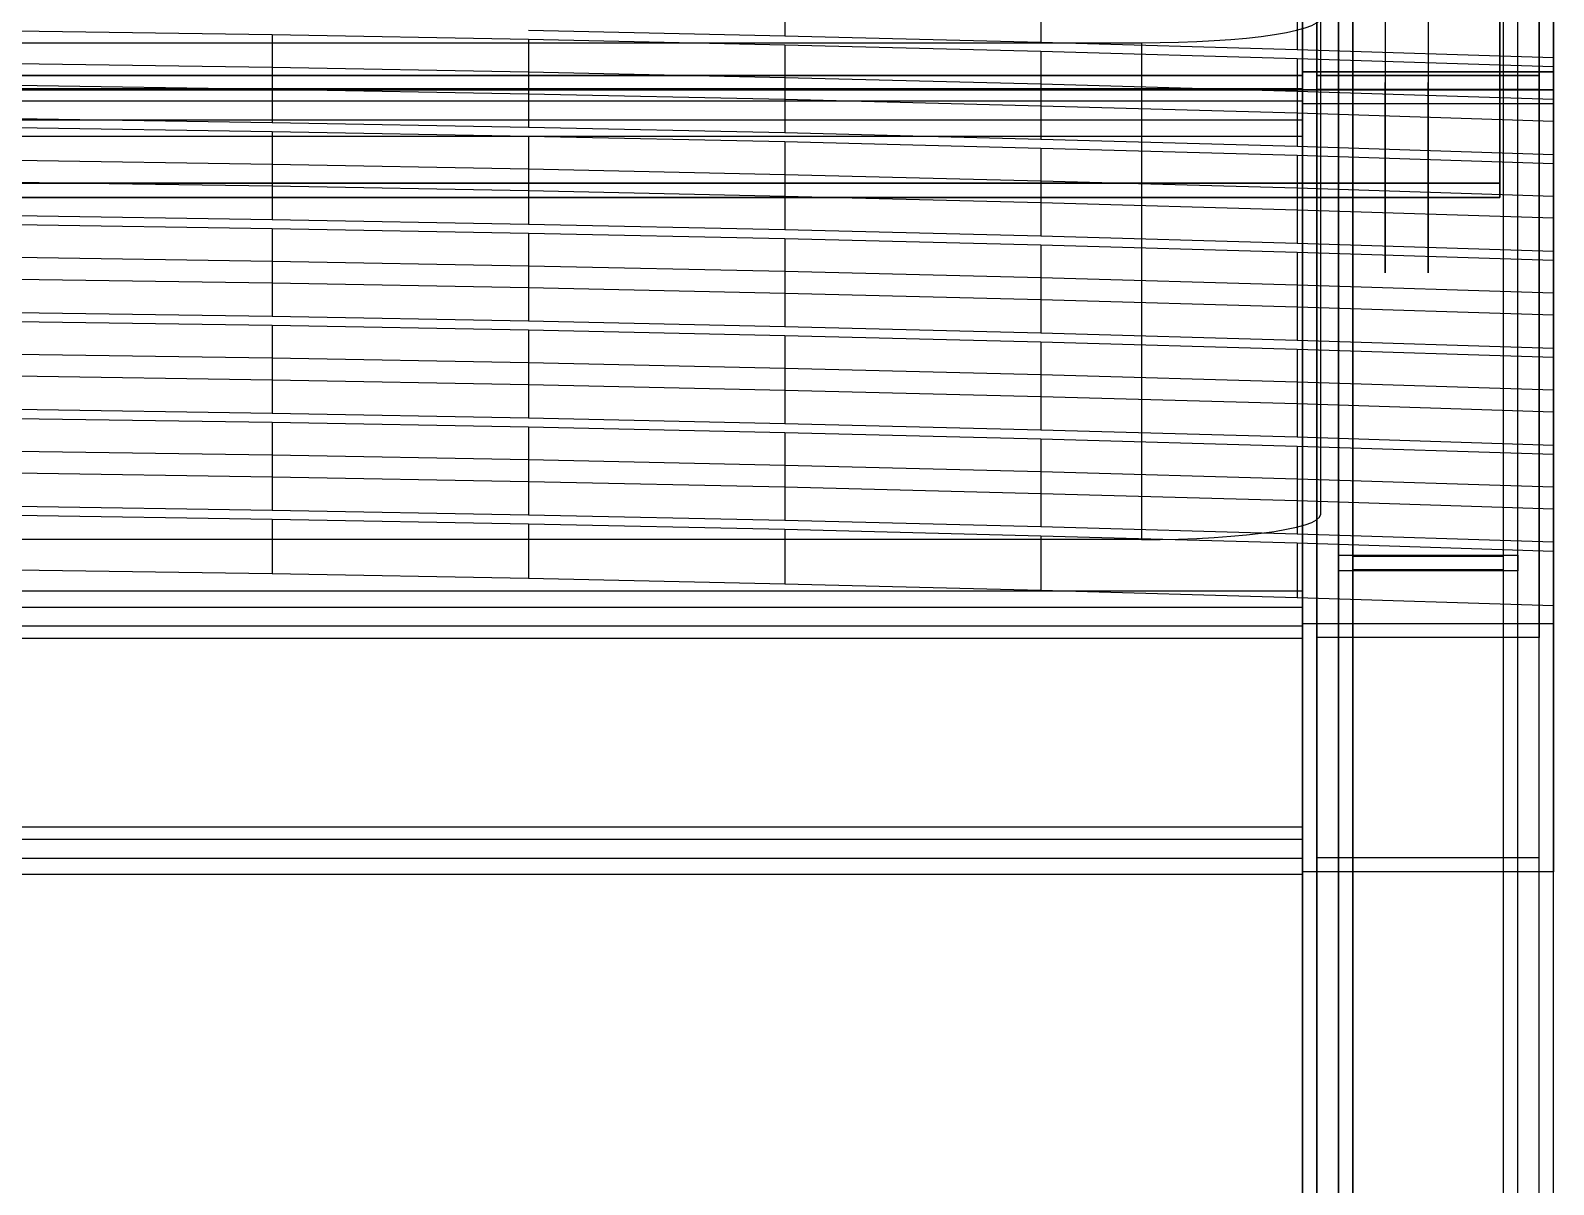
# Model space of a CAD drawing. Header units: millimetres. Extents: x -435 to 425, y 6 to 1155.
# Drawn here: x 145 to 357.5, y 249.8 to 410.8 of the extents above; entities that cross this region are included whole.
import ezdxf

# ---------------------------------------------------------------- set-up
doc = ezdxf.new("R2010")
doc.units = ezdxf.units.MM
for name, color, linetype in [('B401', 7, 'Continuous'), ('B411', 7, 'Continuous'), ('B50', 7, 'Continuous'), ('B51', 7, 'Continuous'), ('H001', 7, 'Continuous'), ('H011', 7, 'Continuous'), ('L011', 7, 'Continuous'), ('L020', 7, 'Continuous'), ('L021', 7, 'Continuous'), ('L1002', 7, 'Continuous'), ('L1003', 7, 'Continuous'), ('L1004', 7, 'Continuous'), ('L1005', 7, 'Continuous'), ('L1006', 7, 'Continuous'), ('L1007', 7, 'Continuous'), ('L200', 7, 'Continuous'), ('S011', 7, 'Continuous'), ('S020', 7, 'Continuous'), ('S021', 7, 'Continuous'), ('T01', 7, 'Continuous'), ('T11', 7, 'Continuous')]:
    doc.layers.add(name, color=color, linetype=linetype)

msp = doc.modelspace()

# ---------------------------------------------------------------- linework, layer by layer
at = {"layer": 'B401'}
for points in [[(322.5, 405), (322.5, 175)], [(322.5, 175), (322.5, 405)], [(322.5, 405), (322.5, 405)], [(357.5, 405), (322.5, 405)], [(322.5, 405), (357.5, 405)], [(324.5, 405), (324.5, 175)], [(355.5, 405), (324.5, 405)], [(324.5, 175), (324.5, 405)], [(324.5, 405), (355.5, 405)], [(324.5, 405), (324.5, 405)], [(355.5, 175), (355.5, 405)], [(355.5, 175), (355.5, 405)], [(355.5, 405), (355.5, 405)], [(357.5, 175), (357.5, 405)], [(357.5, 175), (357.5, 405)], [(357.5, 405), (357.5, 405)]]:
    msp.add_lwpolyline(points, dxfattribs=at)
at = {"layer": 'B411'}
for points in [[(322.5, 405), (322.5, 175)], [(322.5, 175), (322.5, 405)], [(322.5, 405), (322.5, 405)], [(357.5, 405), (322.5, 405)], [(322.5, 405), (357.5, 405)], [(324.5, 405), (324.5, 175)], [(355.5, 405), (324.5, 405)], [(324.5, 175), (324.5, 405)], [(324.5, 405), (355.5, 405)], [(324.5, 405), (324.5, 405)], [(355.5, 175), (355.5, 405)], [(355.5, 175), (355.5, 405)], [(355.5, 405), (355.5, 405)], [(357.5, 175), (357.5, 405)], [(357.5, 175), (357.5, 405)], [(357.5, 405), (357.5, 405)]]:
    msp.add_lwpolyline(points, dxfattribs=at)
at = {"layer": 'B50'}
for points in [[(350, 422.5), (350, 387.5)], [(350, 387.5), (350, 422.5)], [(350, 420.5), (350, 389.5)], [(350, 389.5), (350, 420.5)], [(-350, 389.5), (350, 389.5)], [(350, 389.5), (-350, 389.5)], [(350, 389.5), (350, 389.5)], [(350, 387.5), (-350, 387.5)], [(-350, 387.5), (350, 387.5)], [(350, 387.5), (350, 387.5)]]:
    msp.add_lwpolyline(points, dxfattribs=at)
at = {"layer": 'B51'}
for points in [[(350, 422.5), (350, 387.5)], [(350, 387.5), (350, 422.5)], [(350, 420.5), (350, 389.5)], [(350, 389.5), (350, 420.5)], [(-350, 389.5), (350, 389.5)], [(350, 389.5), (-350, 389.5)], [(350, 389.5), (350, 389.5)], [(350, 387.5), (-350, 387.5)], [(-350, 387.5), (350, 387.5)], [(350, 387.5), (350, 387.5)]]:
    msp.add_lwpolyline(points, dxfattribs=at)
at = {"layer": 'H001'}
for points in [[(334, 420), (334, 436.46), (334, 450.41), (334, 459.73), (334, 463), (334, 459.73), (334, 450.41), (334, 436.46), (334, 420), (334, 403.54), (334, 389.59), (334, 380.27), (334, 377), (334, 380.27), (334, 389.59), (334, 403.54)], [(340, 420), (340, 436.46), (340, 450.41), (340, 459.73), (340, 463), (340, 459.73), (340, 450.41), (340, 436.46), (340, 420), (340, 403.54), (340, 389.59), (340, 380.27), (340, 377), (340, 380.27), (340, 389.59), (340, 403.54)]]:
    msp.add_lwpolyline(points, dxfattribs=at)
at = {"layer": 'H011'}
for points in [[(334, 420), (334, 436.46), (334, 450.41), (334, 459.73), (334, 463), (334, 459.73), (334, 450.41), (334, 436.46), (334, 420), (334, 403.54), (334, 389.59), (334, 380.27), (334, 377), (334, 380.27), (334, 389.59), (334, 403.54)], [(340, 420), (340, 436.46), (340, 450.41), (340, 459.73), (340, 463), (340, 459.73), (340, 450.41), (340, 436.46), (340, 420), (340, 403.54), (340, 389.59), (340, 380.27), (340, 377), (340, 380.27), (340, 389.59), (340, 403.54)]]:
    msp.add_lwpolyline(points, dxfattribs=at)
at = {"layer": 'L011'}
for points in [[(322.5, 435.24), (322.5, 328.08)], [(322.5, 435.24), (322.5, 400.58)], [(357.5, 435.24), (357.5, 328.08)], [(357.5, 400.58), (357.5, 435.24)], [(324.5, 433.26), (324.5, 326.1)], [(324.5, 402.56), (324.5, 433.26)], [(355.5, 433.26), (355.5, 326.1)], [(355.5, 433.26), (355.5, 402.56)], [(324.5, 402.56), (324.5, 295.4)], [(355.5, 402.56), (324.5, 402.56)], [(355.5, 295.4), (355.5, 402.56)], [(322.5, 400.58), (322.5, 293.42)], [(322.5, 400.58), (357.5, 400.58)], [(357.5, 293.42), (357.5, 400.58)], [(322.5, 328.08), (357.5, 328.08)], [(322.5, 293.42), (322.5, 328.08)], [(357.5, 328.08), (357.5, 293.42)], [(324.5, 326.1), (324.5, 295.4)], [(355.5, 326.1), (324.5, 326.1)], [(355.5, 295.4), (355.5, 326.1)], [(324.5, 295.4), (355.5, 295.4)], [(357.5, 293.42), (322.5, 293.42)]]:
    msp.add_lwpolyline(points, dxfattribs=at)
at = {"layer": 'L020'}
for points in [[(322.5, 435.59), (322.5, 400.93)], [(322.5, 402.63), (322.5, 433.33)], [(322.5, 396.06), (322.5, 430.72)], [(322.5, 429.02), (322.5, 398.32)], [(322.5, 402.63), (-322.5, 402.63)], [(322.5, 398.32), (322.5, 402.63)], [(322.5, 400.93), (-322.5, 400.93)], [(322.5, 400.93), (322.5, 396.06)], [(-322.5, 398.32), (322.5, 398.32)], [(-322.5, 396.06), (322.5, 396.06)]]:
    msp.add_lwpolyline(points, dxfattribs=at)
at = {"layer": 'L021'}
for points in [[(-322.5, 332.6), (322.5, 332.6)], [(322.5, 332.6), (322.5, 297.94)], [(322.5, 327.73), (322.5, 332.6)], [(-322.5, 330.34), (322.5, 330.34)], [(322.5, 330.34), (322.5, 326.03)], [(322.5, 299.64), (322.5, 330.34)], [(-322.5, 327.73), (322.5, 327.73)], [(322.5, 293.07), (322.5, 327.73)], [(-322.5, 326.03), (322.5, 326.03)], [(322.5, 326.03), (322.5, 295.33)], [(322.5, 299.64), (-322.5, 299.64)], [(322.5, 295.33), (322.5, 299.64)], [(322.5, 297.94), (-322.5, 297.94)], [(322.5, 297.94), (322.5, 293.07)], [(-322.5, 295.33), (322.5, 295.33)], [(-322.5, 293.07), (322.5, 293.07)]]:
    msp.add_lwpolyline(points, dxfattribs=at)
at = {"layer": 'L1002'}
for points in [[(250.25, 417.71), (250.25, 410.06)], [(286, 416.82), (286, 409.16)], [(321.75, 415.81), (321.75, 408.15)], [(357.5, 414.68), (357.5, 407.03)], [(357.5, 405.77), (357.5, 414.68)], [(143, 410.76), (178.75, 410.22)], [(178.75, 410.22), (178.75, 402.57)], [(178.75, 410.22), (214.5, 409.57)], [(214.5, 410.83), (250.25, 410.06)], [(250.25, 410.06), (286, 409.16)], [(214.5, 409.57), (214.5, 401.92)], [(214.5, 409.57), (250.25, 408.8)], [(250.25, 408.8), (250.25, 401.14)], [(250.25, 408.8), (286, 407.91)], [(286, 409.16), (321.75, 408.15)], [(321.75, 408.15), (357.5, 407.03)], [(286, 407.91), (286, 400.25)], [(286, 407.91), (321.75, 406.9)], [(321.75, 406.9), (321.75, 399.24)], [(321.75, 406.9), (357.5, 405.77)], [(357.5, 407.03), (357.5, 398.11)], [(357.5, 405.77), (357.5, 398.11)], [(178.75, 402.57), (143, 403.1)], [(214.5, 401.92), (178.75, 402.57)], [(250.25, 401.14), (214.5, 401.92)], [(286, 400.25), (250.25, 401.14)], [(321.75, 399.24), (286, 400.25)], [(357.5, 398.11), (321.75, 399.24)]]:
    msp.add_lwpolyline(points, dxfattribs=at)
at = {"layer": 'L1003'}
for points in [[(178.75, 405.62), (143, 406.15)], [(178.75, 405.62), (178.75, 397.96)], [(214.5, 404.96), (178.75, 405.62)], [(214.5, 404.96), (214.5, 397.31)], [(250.25, 404.19), (214.5, 404.96)], [(250.25, 404.19), (250.25, 396.54)], [(286, 403.3), (250.25, 404.19)], [(286, 403.3), (286, 395.64)], [(321.75, 402.29), (286, 403.3)], [(321.75, 402.29), (321.75, 394.63)], [(357.5, 401.16), (321.75, 402.29)], [(357.5, 401.16), (357.5, 393.51)], [(357.5, 392.25), (357.5, 401.16)], [(143, 398.5), (178.75, 397.96)], [(178.75, 397.96), (214.5, 397.31)], [(214.5, 397.31), (250.25, 396.54)], [(143, 397.24), (178.75, 396.7)], [(178.75, 396.7), (178.75, 389.05)], [(178.75, 396.7), (214.5, 396.05)], [(214.5, 396.05), (214.5, 388.4)], [(214.5, 396.05), (250.25, 395.28)], [(250.25, 396.54), (286, 395.64)], [(250.25, 395.28), (250.25, 387.62)], [(250.25, 395.28), (286, 394.39)], [(286, 395.64), (321.75, 394.63)], [(286, 394.39), (286, 386.73)], [(286, 394.39), (321.75, 393.38)], [(321.75, 394.63), (357.5, 393.51)], [(321.75, 393.38), (321.75, 385.72)], [(321.75, 393.38), (357.5, 392.25)], [(357.5, 393.51), (357.5, 384.59)], [(357.5, 392.25), (357.5, 384.59)], [(178.75, 389.05), (143, 389.58)], [(214.5, 388.4), (178.75, 389.05)], [(250.25, 387.62), (214.5, 388.4)], [(286, 386.73), (250.25, 387.62)], [(321.75, 385.72), (286, 386.73)], [(357.5, 384.59), (321.75, 385.72)]]:
    msp.add_lwpolyline(points, dxfattribs=at)
at = {"layer": 'L1004'}
for points in [[(178.75, 392.1), (143, 392.63)], [(178.75, 392.1), (178.75, 384.44)], [(214.5, 391.44), (178.75, 392.1)], [(214.5, 391.44), (214.5, 383.79)], [(250.25, 390.67), (214.5, 391.44)], [(250.25, 390.67), (250.25, 383.02)], [(286, 389.78), (250.25, 390.67)], [(286, 389.78), (286, 382.12)], [(321.75, 388.77), (286, 389.78)], [(321.75, 388.77), (321.75, 381.11)], [(357.5, 387.64), (321.75, 388.77)], [(357.5, 387.64), (357.5, 379.99)], [(357.5, 378.73), (357.5, 387.64)], [(143, 384.98), (178.75, 384.44)], [(143, 383.72), (178.75, 383.18)], [(178.75, 384.44), (214.5, 383.79)], [(178.75, 383.18), (178.75, 375.53)], [(178.75, 383.18), (214.5, 382.53)], [(214.5, 383.79), (250.25, 383.02)], [(214.5, 382.53), (214.5, 374.88)], [(214.5, 382.53), (250.25, 381.76)], [(250.25, 383.02), (286, 382.12)], [(250.25, 381.76), (250.25, 374.1)], [(250.25, 381.76), (286, 380.87)], [(286, 382.12), (321.75, 381.11)], [(286, 380.87), (286, 373.21)], [(286, 380.87), (321.75, 379.86)], [(321.75, 381.11), (357.5, 379.99)], [(321.75, 379.86), (321.75, 372.2)], [(321.75, 379.86), (357.5, 378.73)], [(357.5, 379.99), (357.5, 371.07)], [(357.5, 378.73), (357.5, 371.07)], [(178.75, 375.53), (143, 376.06)], [(214.5, 374.88), (178.75, 375.53)], [(250.25, 374.1), (214.5, 374.88)], [(286, 373.21), (250.25, 374.1)], [(321.75, 372.2), (286, 373.21)], [(357.5, 371.07), (321.75, 372.2)]]:
    msp.add_lwpolyline(points, dxfattribs=at)
at = {"layer": 'L1005'}
for points in [[(178.75, 378.58), (143, 379.11)], [(178.75, 378.58), (178.75, 370.92)], [(214.5, 377.92), (178.75, 378.58)], [(214.5, 377.92), (214.5, 370.27)], [(250.25, 377.15), (214.5, 377.92)], [(250.25, 377.15), (250.25, 369.5)], [(286, 376.26), (250.25, 377.15)], [(286, 376.26), (286, 368.61)], [(321.75, 375.25), (286, 376.26)], [(321.75, 375.25), (321.75, 367.59)], [(357.5, 374.12), (321.75, 375.25)], [(357.5, 374.12), (357.5, 366.47)], [(357.5, 365.21), (357.5, 374.12)], [(143, 371.46), (178.75, 370.92)], [(143, 370.2), (178.75, 369.66)], [(178.75, 370.92), (214.5, 370.27)], [(214.5, 370.27), (250.25, 369.5)], [(178.75, 369.66), (178.75, 362.01)], [(178.75, 369.66), (214.5, 369.01)], [(214.5, 369.01), (214.5, 361.36)], [(214.5, 369.01), (250.25, 368.24)], [(250.25, 369.5), (286, 368.61)], [(250.25, 368.24), (250.25, 360.58)], [(250.25, 368.24), (286, 367.35)], [(286, 368.61), (321.75, 367.59)], [(321.75, 367.59), (357.5, 366.47)], [(286, 367.35), (286, 359.69)], [(286, 367.35), (321.75, 366.34)], [(321.75, 366.34), (321.75, 358.68)], [(321.75, 366.34), (357.5, 365.21)], [(357.5, 366.47), (357.5, 357.55)], [(357.5, 365.21), (357.5, 357.55)], [(178.75, 362.01), (143, 362.54)], [(214.5, 361.36), (178.75, 362.01)], [(250.25, 360.58), (214.5, 361.36)], [(286, 359.69), (250.25, 360.58)], [(321.75, 358.68), (286, 359.69)], [(357.5, 357.55), (321.75, 358.68)]]:
    msp.add_lwpolyline(points, dxfattribs=at)
at = {"layer": 'L1006'}
for points in [[(178.75, 365.06), (143, 365.59)], [(178.75, 365.06), (178.75, 357.4)], [(214.5, 364.4), (178.75, 365.06)], [(214.5, 364.4), (214.5, 356.75)], [(250.25, 363.63), (214.5, 364.4)], [(250.25, 363.63), (250.25, 355.98)], [(286, 362.74), (250.25, 363.63)], [(286, 362.74), (286, 355.09)], [(321.75, 361.73), (286, 362.74)], [(321.75, 361.73), (321.75, 354.08)], [(357.5, 360.6), (321.75, 361.73)], [(357.5, 360.6), (357.5, 352.95)], [(357.5, 351.69), (357.5, 360.6)], [(143, 357.94), (178.75, 357.4)], [(178.75, 357.4), (214.5, 356.75)], [(143, 356.68), (178.75, 356.14)], [(178.75, 356.14), (178.75, 348.49)], [(178.75, 356.14), (214.5, 355.49)], [(214.5, 356.75), (250.25, 355.98)], [(214.5, 355.49), (214.5, 347.84)], [(214.5, 355.49), (250.25, 354.72)], [(250.25, 355.98), (286, 355.09)], [(286, 355.09), (321.75, 354.08)], [(250.25, 354.72), (250.25, 347.06)], [(250.25, 354.72), (286, 353.83)], [(286, 353.83), (286, 346.17)], [(286, 353.83), (321.75, 352.82)], [(321.75, 354.08), (357.5, 352.95)], [(321.75, 352.82), (321.75, 345.16)], [(321.75, 352.82), (357.5, 351.69)], [(357.5, 352.95), (357.5, 344.03)], [(357.5, 351.69), (357.5, 344.03)], [(178.75, 348.49), (143, 349.02)], [(214.5, 347.84), (178.75, 348.49)], [(250.25, 347.06), (214.5, 347.84)], [(286, 346.17), (250.25, 347.06)], [(321.75, 345.16), (286, 346.17)], [(357.5, 344.03), (321.75, 345.16)]]:
    msp.add_lwpolyline(points, dxfattribs=at)
at = {"layer": 'L1007'}
for points in [[(178.75, 351.54), (143, 352.07)], [(178.75, 351.54), (178.75, 343.88)], [(214.5, 350.88), (178.75, 351.54)], [(214.5, 350.88), (214.5, 343.23)], [(250.25, 350.11), (214.5, 350.88)], [(250.25, 350.11), (250.25, 342.46)], [(286, 349.22), (250.25, 350.11)], [(286, 349.22), (286, 341.57)], [(321.75, 348.21), (286, 349.22)], [(321.75, 348.21), (321.75, 340.56)], [(357.5, 347.08), (321.75, 348.21)], [(357.5, 347.08), (357.5, 339.43)], [(357.5, 338.17), (357.5, 347.08)], [(143, 344.42), (178.75, 343.88)], [(143, 343.16), (178.75, 342.63)], [(178.75, 343.88), (214.5, 343.23)], [(178.75, 342.63), (178.75, 334.97)], [(178.75, 342.63), (214.5, 341.97)], [(214.5, 343.23), (250.25, 342.46)], [(250.25, 342.46), (286, 341.57)], [(214.5, 341.97), (214.5, 334.32)], [(214.5, 341.97), (250.25, 341.2)], [(250.25, 341.2), (250.25, 333.54)], [(250.25, 341.2), (286, 340.31)], [(286, 341.57), (321.75, 340.56)], [(286, 340.31), (286, 332.65)], [(286, 340.31), (321.75, 339.3)], [(321.75, 340.56), (357.5, 339.43)], [(321.75, 339.3), (321.75, 331.64)], [(321.75, 339.3), (357.5, 338.17)], [(357.5, 339.43), (357.5, 330.51)], [(357.5, 338.17), (357.5, 330.51)], [(178.75, 334.97), (143, 335.51)], [(214.5, 334.32), (178.75, 334.97)], [(250.25, 333.54), (214.5, 334.32)], [(286, 332.65), (250.25, 333.54)], [(321.75, 331.64), (286, 332.65)], [(357.5, 330.51), (321.75, 331.64)]]:
    msp.add_lwpolyline(points, dxfattribs=at)
at = {"layer": 'L200'}
for points in [[(325, 444.84), (325, 343.24)], [(300, 409.08), (302.61, 409.1), (305.2, 409.16), (307.73, 409.25), (310.17, 409.38), (312.5, 409.55), (314.69, 409.74), (316.73, 409.97), (318.58, 410.23), (320.23, 410.51), (321.65, 410.82), (322.84, 411.14), (323.78, 411.48), (324.45, 411.84), (324.86, 412.2), (325, 412.56)], [(325, 412.56), (325, 343.24)], [(-300, 409.08), (300, 409.08)], [(300, 409.08), (300, 339.76)], [(300, 339.76), (302.61, 339.78), (305.2, 339.84), (307.73, 339.93), (310.17, 340.06), (312.5, 340.23), (314.69, 340.43), (316.73, 340.65), (318.58, 340.91), (320.23, 341.2), (321.65, 341.5), (322.84, 341.83), (323.78, 342.17), (324.45, 342.52), (324.86, 342.88), (325, 343.24)], [(300, 339.76), (-300, 339.76)]]:
    msp.add_lwpolyline(points, dxfattribs=at)
at = {"layer": 'S011'}
for points in [[(322.5, 437.5), (322.5, 402.5)], [(322.5, 402.5), (322.5, 437.5)], [(357.5, 402.5), (357.5, 437.5)], [(357.5, 437.5), (357.5, 402.5)], [(324.5, 404.5), (324.5, 435.5)], [(324.5, 435.5), (324.5, 404.5)], [(355.5, 435.5), (355.5, 404.5)], [(355.5, 404.5), (355.5, 435.5)], [(324.5, 404.5), (324.5, 404.5)], [(355.5, 404.5), (324.5, 404.5)], [(324.5, 404.5), (355.5, 404.5)], [(355.5, 404.5), (355.5, 404.5)], [(322.5, 402.5), (322.5, 402.5)], [(322.5, 402.5), (357.5, 402.5)], [(357.5, 402.5), (322.5, 402.5)], [(357.5, 402.5), (357.5, 402.5)]]:
    msp.add_lwpolyline(points, dxfattribs=at)
at = {"layer": 'S020'}
for points in [[(322.5, 437.5), (322.5, 402.5)], [(322.5, 402.5), (322.5, 437.5)], [(322.5, 435.5), (322.5, 404.5)], [(322.5, 404.5), (322.5, 435.5)], [(-322.5, 404.5), (322.5, 404.5)], [(322.5, 404.5), (-322.5, 404.5)], [(322.5, 404.5), (322.5, 404.5)], [(322.5, 402.5), (-322.5, 402.5)], [(-322.5, 402.5), (322.5, 402.5)], [(322.5, 402.5), (322.5, 402.5)]]:
    msp.add_lwpolyline(points, dxfattribs=at)
at = {"layer": 'S021'}
for points in [[(322.5, 437.5), (322.5, 402.5)], [(322.5, 402.5), (322.5, 437.5)], [(322.5, 435.5), (322.5, 404.5)], [(322.5, 404.5), (322.5, 435.5)], [(-322.5, 404.5), (322.5, 404.5)], [(322.5, 404.5), (-322.5, 404.5)], [(322.5, 404.5), (322.5, 404.5)], [(322.5, 402.5), (-322.5, 402.5)], [(-322.5, 402.5), (322.5, 402.5)], [(322.5, 402.5), (322.5, 402.5)]]:
    msp.add_lwpolyline(points, dxfattribs=at)
at = {"layer": 'T01'}
for points in [[(327.5, 775.57), (327.5, 177.03)], [(352.5, 177.03), (352.5, 775.57)], [(329.5, 775.24), (329.5, 176.71)], [(350.5, 176.71), (350.5, 775.24)], [(327.5, 172.97), (327.5, 771.5)], [(329.5, 173.29), (329.5, 771.83)], [(350.5, 173.29), (350.5, 771.83)], [(352.5, 172.97), (352.5, 771.5)]]:
    msp.add_lwpolyline(points, dxfattribs=at)
at = {"layer": 'T11'}
for points in [[(327.5, 337.59), (327.5, 176.09)], [(327.5, 335.4), (327.5, 337.59)], [(327.5, 337.59), (352.5, 337.59)], [(329.5, 337.41), (329.5, 175.92)], [(350.5, 337.41), (329.5, 337.41)], [(329.5, 337.41), (329.5, 335.58)], [(350.5, 175.92), (350.5, 337.41)], [(350.5, 335.58), (350.5, 337.41)], [(352.5, 176.09), (352.5, 337.59)], [(352.5, 337.59), (352.5, 335.4)], [(327.5, 173.91), (327.5, 335.4)], [(352.5, 335.4), (327.5, 335.4)], [(329.5, 174.08), (329.5, 335.58)], [(329.5, 335.58), (350.5, 335.58)], [(350.5, 174.08), (350.5, 335.58)], [(352.5, 173.91), (352.5, 335.4)]]:
    msp.add_lwpolyline(points, dxfattribs=at)

doc.saveas('drawing.dxf')
